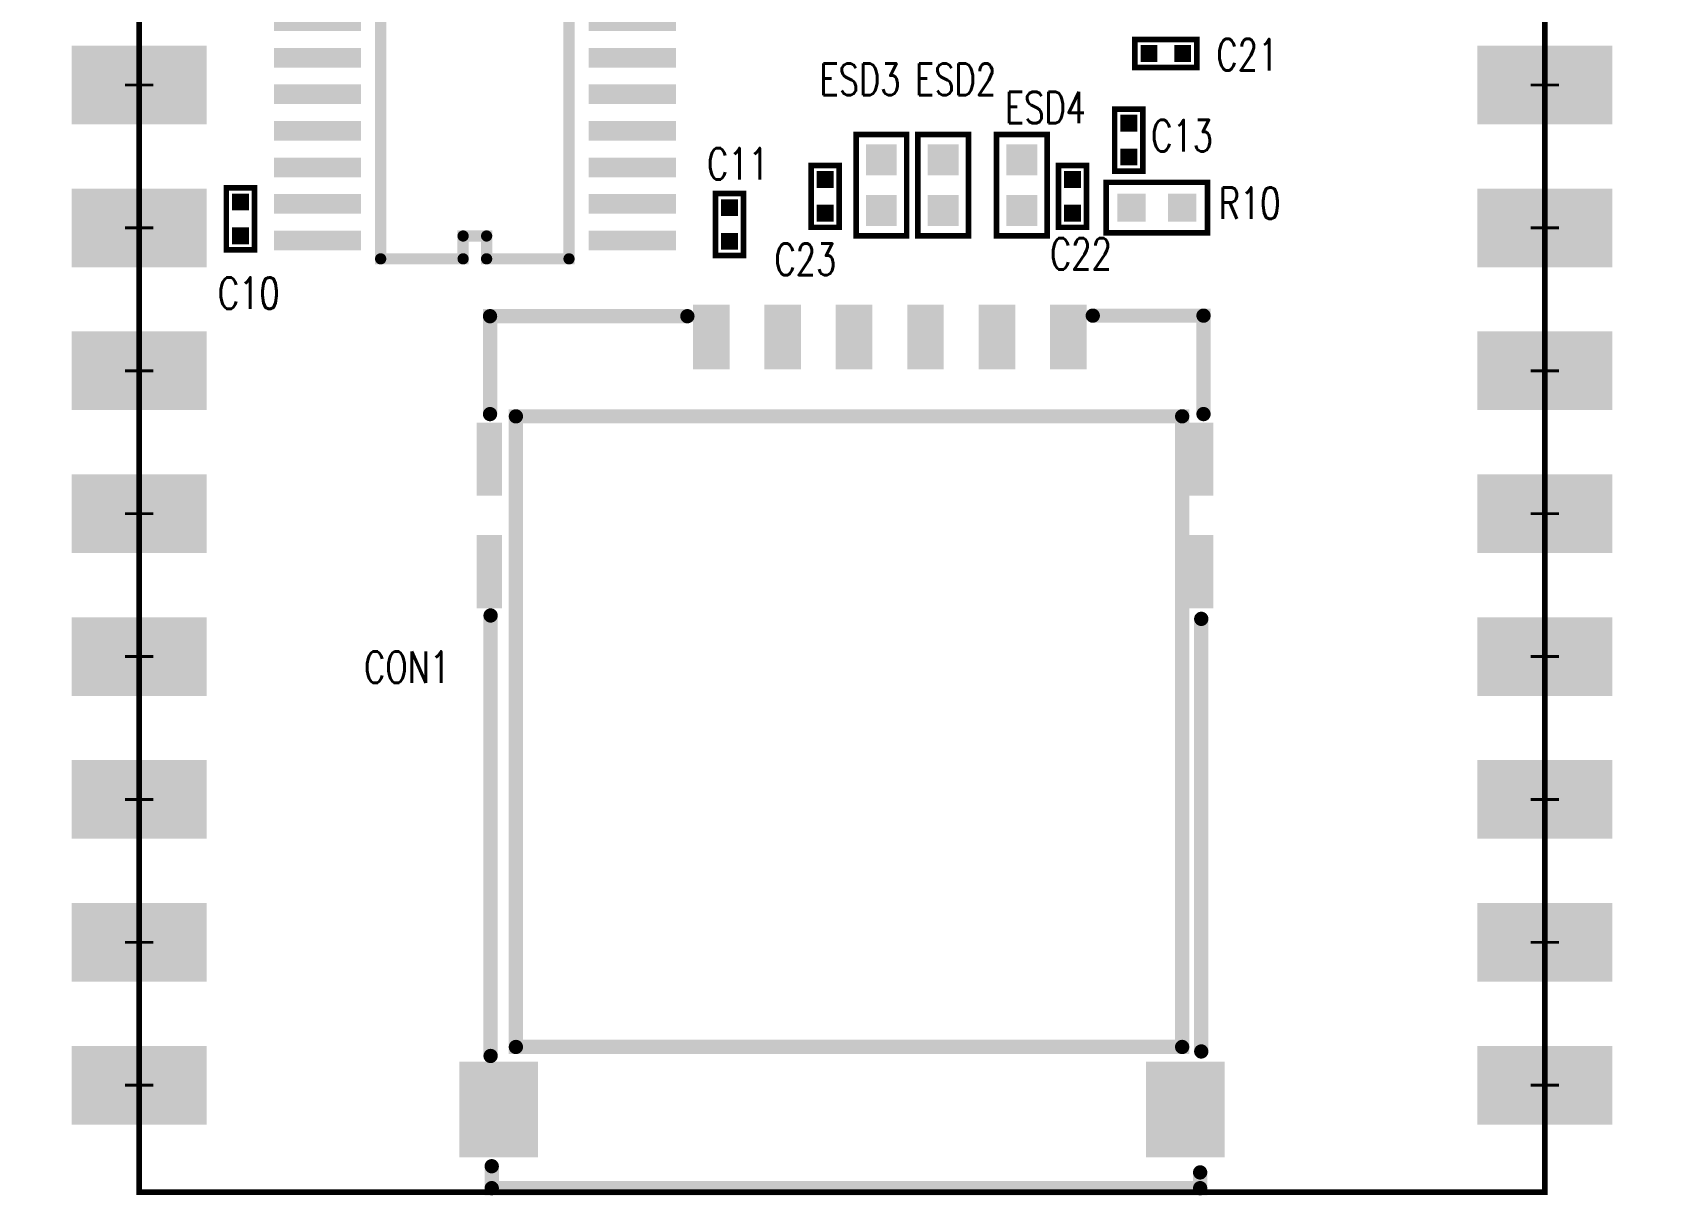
# Model space of a CAD drawing. Extents: x -1.9 to 26.9, y -0.1 to 50.
# Drawn here: x -1.9 to 26.9, y -0.08 to 20.62 of the extents above; entities that cross this region are included whole.
import ezdxf

# ---------------------------------------------------------------- set-up
doc = ezdxf.new("R2010")
doc.units = 0
for name, color, linetype in [('BOARD_CUTOUT_00', 254, 'CONTINUOUS'), ('BOARD_OUTLINE_00', 254, 'CONTINUOUS'), ('DRIL_NPLTE_THRU_01', 176, 'CONTINUOUS'), ('DRIL_NPLTE_THRU_02', 136, 'CONTINUOUS'), ('DRIL_NPLTE_THRU_03', 56, 'CONTINUOUS'), ('DRIL_NPLTE_THRU_04', 16, 'CONTINUOUS'), ('DRIL_PLTE_THRU_01', 176, 'CONTINUOUS'), ('DRIL_PLTE_THRU_02', 136, 'CONTINUOUS'), ('DRIL_PLTE_THRU_03', 56, 'CONTINUOUS'), ('DRIL_PLTE_THRU_04', 16, 'CONTINUOUS'), ('DRIL_SYMBOL', 254, 'CONTINUOUS'), ('PADS_BOT', 1, 'CONTINUOUS'), ('PADS_INNER', 5, 'CONTINUOUS'), ('PADS_TOP', 5, 'CONTINUOUS'), ('PART_NAME_01', 254, 'CONTINUOUS'), ('PART_TOP_2DLINE_01', 254, 'CONTINUOUS'), ('PART_TOP_2DLINE_26', 254, 'CONTINUOUS'), ('PART_TOP_COPPER_26', 254, 'CONTINUOUS')]:
    doc.layers.add(name, color=color, linetype=linetype)
doc.styles.add('W0$1', font='simplex', dxfattribs={"width": 0.75})

# ---------------------------------------------------------------- blocks, each defined once
blk = doc.blocks.new('SMOOTH_0$1')
at = {"const_width": 0.05}
blk.add_lwpolyline([(-0.025, 0, 1), (0.025, 0, 1)], format="xyb", close=True, dxfattribs=at)
blk = doc.blocks.new('BOARD_1')
at = {"layer": 'BOARD_CUTOUT_00', "const_width": 0.1}
for points in [[(5.98, 5.9), (8.63, 5.9), (8.63, 3.5), (5.98, 3.5)], [(22, 5.9), (24.65, 5.9), (24.65, 3.5), (22, 3.5)]]:
    blk.add_lwpolyline(points, close=True, dxfattribs=at)
at = {"layer": 'BOARD_OUTLINE_00', "const_width": 0.1}
blk.add_lwpolyline([(0.35, 7.7), (25.35, 7.7), (25.35, -42.3), (0.35, -42.3)], close=True, dxfattribs=at)
at = {"layer": 'BOARD_CUTOUT_00'}
for p in [(5.98, 5.9), (8.63, 5.9), (22, 5.9), (24.65, 5.9), (5.98, 3.5), (8.63, 3.5), (22, 3.5), (24.65, 3.5)]:
    blk.add_blockref('SMOOTH_0$1', p, dxfattribs=at)
at = {"layer": 'BOARD_OUTLINE_00'}
for p in [(0.35, 7.7), (25.35, 7.7), (0.35, -42.3), (25.35, -42.3)]:
    blk.add_blockref('SMOOTH_0$1', p, dxfattribs=at)
blk = doc.blocks.new('PART_BODY_TOP_2')
at = {"layer": 'PART_TOP_2DLINE_01', "const_width": 0.1}
blk.add_lwpolyline([(-0.55, 0.25), (0.55, 0.25), (0.55, -0.25), (-0.55, -0.25)], close=True, dxfattribs=at)
at = {"layer": 'PART_TOP_2DLINE_01'}
for p in [(-0.55, 0.25), (0.55, 0.25), (-0.55, -0.25), (0.55, -0.25)]:
    blk.add_blockref('SMOOTH_0$1', p, dxfattribs=at)
blk = doc.blocks.new('DRIL_HOLE_0')
blk.add_lwpolyline([(0, 0, 1), (0, 0, 1)], format="xyb", close=True)
blk = doc.blocks.new('PAD_0')
blk.add_lwpolyline([(0, 0, 1), (0, 0, 1)], format="xyb", close=True)
blk = doc.blocks.new('PAD_1')
at = {"const_width": 0.3}
blk.add_lwpolyline([(-0.15, 0), (0.15, 0)], dxfattribs=at)
blk = doc.blocks.new('STK_TOP_5')
at = {"layer": 'DRIL_PLTE_THRU_01'}
blk.add_blockref('DRIL_HOLE_0', (0, 0), dxfattribs=at)
at = {"layer": 'DRIL_PLTE_THRU_02'}
blk.add_blockref('DRIL_HOLE_0', (0, 0), dxfattribs=at)
at = {"layer": 'DRIL_PLTE_THRU_03'}
blk.add_blockref('DRIL_HOLE_0', (0, 0), dxfattribs=at)
at = {"layer": 'DRIL_PLTE_THRU_04'}
blk.add_blockref('DRIL_HOLE_0', (0, 0), dxfattribs=at)
at = {"layer": 'PADS_BOT'}
blk.add_blockref('PAD_0', (0, 0), dxfattribs=at)
at = {"layer": 'PADS_INNER'}
blk.add_blockref('PAD_0', (0, 0), dxfattribs=at)
at = {"layer": 'PADS_TOP'}
blk.add_blockref('PAD_1', (0, 0), dxfattribs=at)
blk = doc.blocks.new('SYM_TOP_2')
for name, p in [('PART_BODY_TOP_2', (0, 0)), ('STK_TOP_5', (-0.3, 0)), ('STK_TOP_5', (0.3, 0))]:
    blk.add_blockref(name, p)
blk = doc.blocks.new('PART_TOP_0')
blk.add_blockref('SYM_TOP_2', (0, 0))
at = {"layer": 'PART_NAME_01', "style": 'W0$1', "width": 0.75}
blk.add_text('C10', height=0.56, rotation=90, dxfattribs=at).set_placement((1.6, -0.4))
blk = doc.blocks.new('PART_TOP_1')
blk.add_blockref('SYM_TOP_2', (0, 0))
at = {"layer": 'PART_NAME_01', "style": 'W0$1', "width": 0.75}
blk.add_text('C11', height=0.56, rotation=90, dxfattribs=at).set_placement((-0.8, -0.4))
blk = doc.blocks.new('PART_TOP_3')
blk.add_blockref('SYM_TOP_2', (0, 0))
at = {"layer": 'PART_NAME_01', "style": 'W0$1', "width": 0.75}
blk.add_text('C13', height=0.56, rotation=270, dxfattribs=at).set_placement((-0.2, -0.4))
blk = doc.blocks.new('PART_TOP_10')
blk.add_blockref('SYM_TOP_2', (0, 0))
at = {"layer": 'PART_NAME_01', "style": 'W0$1', "width": 0.75}
blk.add_text('C22', height=0.56, rotation=270, dxfattribs=at).set_placement((-1.3, 0.4))
blk = doc.blocks.new('PART_TOP_11')
blk.add_blockref('SYM_TOP_2', (0, 0))
at = {"layer": 'PART_NAME_01', "style": 'W0$1', "width": 0.75}
blk.add_text('C23', height=0.56, rotation=270, dxfattribs=at).set_placement((-1.4, 0.9))
blk = doc.blocks.new('SMOOTH_0$254')
at = {"const_width": 0.127}
blk.add_lwpolyline([(-0.0635, 0, 1), (0.0635, 0, 1)], format="xyb", close=True, dxfattribs=at)
blk = doc.blocks.new('PART_BODY_TOP_4')
at = {"layer": 'PART_TOP_2DLINE_26', "const_width": 0.254}
for points in [[(-0.38, 4.46), (-0.38, 6.43), (1.37, 6.43)], [(5.01, 6.39), (12.7, 6.39)], [(14.85, 6.37), (15.13, 6.37), (15.13, -6.23), (14.74, -6.23)], [(-0.37, -2.75), (-0.37, -6.26), (1.37, -6.26)], [(12.78, -6.25), (4.95, -6.25)]]:
    blk.add_lwpolyline(points, dxfattribs=at)
at = {"layer": 'PART_TOP_COPPER_26', "const_width": 0.254}
blk.add_lwpolyline([(1.41, 6.05), (12.62, 6.05), (12.62, -5.8), (1.41, -5.8)], close=True, dxfattribs=at)
at = {"layer": 'PART_TOP_2DLINE_26'}
for p in [(-0.38, 6.43), (1.37, 6.43), (5.01, 6.39), (12.7, 6.39), (14.85, 6.37), (15.13, 6.37), (-0.38, 4.46), (-0.37, -2.75), (-0.37, -6.26), (1.37, -6.26), (4.95, -6.25), (12.78, -6.25), (14.74, -6.23), (15.13, -6.23)]:
    blk.add_blockref('SMOOTH_0$254', p, dxfattribs=at)
at = {"layer": 'PART_TOP_COPPER_26'}
for p in [(1.41, 6.05), (12.62, 6.05), (1.41, -5.8), (12.62, -5.8)]:
    blk.add_blockref('SMOOTH_0$254', p, dxfattribs=at)
blk = doc.blocks.new('PAD_3')
at = {"const_width": 0.65}
blk.add_lwpolyline([(-0.575, 0), (0.575, 0)], dxfattribs=at)
blk = doc.blocks.new('STK_TOP_7')
at = {"layer": 'DRIL_NPLTE_THRU_01'}
blk.add_blockref('DRIL_HOLE_0', (0, 0), dxfattribs=at)
at = {"layer": 'DRIL_NPLTE_THRU_02'}
blk.add_blockref('DRIL_HOLE_0', (0, 0), dxfattribs=at)
at = {"layer": 'DRIL_NPLTE_THRU_03'}
blk.add_blockref('DRIL_HOLE_0', (0, 0), dxfattribs=at)
at = {"layer": 'DRIL_NPLTE_THRU_04'}
blk.add_blockref('DRIL_HOLE_0', (0, 0), dxfattribs=at)
at = {"layer": 'PADS_BOT'}
blk.add_blockref('PAD_0', (0, 0), dxfattribs=at)
at = {"layer": 'PADS_INNER'}
blk.add_blockref('PAD_0', (0, 0), dxfattribs=at)
at = {"layer": 'PADS_TOP'}
blk.add_blockref('PAD_3', (0, 0), dxfattribs=at)
blk = doc.blocks.new('PAD_4')
at = {"const_width": 0.45}
blk.add_lwpolyline([(-0.65, 0), (0.65, 0)], dxfattribs=at)
blk = doc.blocks.new('STK_TOP_8')
at = {"layer": 'DRIL_NPLTE_THRU_01'}
blk.add_blockref('DRIL_HOLE_0', (0, 0), dxfattribs=at)
at = {"layer": 'DRIL_NPLTE_THRU_02'}
blk.add_blockref('DRIL_HOLE_0', (0, 0), dxfattribs=at)
at = {"layer": 'DRIL_NPLTE_THRU_03'}
blk.add_blockref('DRIL_HOLE_0', (0, 0), dxfattribs=at)
at = {"layer": 'DRIL_NPLTE_THRU_04'}
blk.add_blockref('DRIL_HOLE_0', (0, 0), dxfattribs=at)
at = {"layer": 'PADS_BOT'}
blk.add_blockref('PAD_0', (0, 0), dxfattribs=at)
at = {"layer": 'PADS_INNER'}
blk.add_blockref('PAD_0', (0, 0), dxfattribs=at)
at = {"layer": 'PADS_TOP'}
blk.add_blockref('PAD_4', (0, 0), dxfattribs=at)
blk = doc.blocks.new('PAD_5')
at = {"const_width": 1.4}
blk.add_lwpolyline([(-0.85, 0), (0.85, 0)], dxfattribs=at)
blk = doc.blocks.new('STK_TOP_9')
at = {"layer": 'DRIL_NPLTE_THRU_01'}
blk.add_blockref('DRIL_HOLE_0', (0, 0), dxfattribs=at)
at = {"layer": 'DRIL_NPLTE_THRU_02'}
blk.add_blockref('DRIL_HOLE_0', (0, 0), dxfattribs=at)
at = {"layer": 'DRIL_NPLTE_THRU_03'}
blk.add_blockref('DRIL_HOLE_0', (0, 0), dxfattribs=at)
at = {"layer": 'DRIL_NPLTE_THRU_04'}
blk.add_blockref('DRIL_HOLE_0', (0, 0), dxfattribs=at)
at = {"layer": 'PADS_BOT'}
blk.add_blockref('PAD_0', (0, 0), dxfattribs=at)
at = {"layer": 'PADS_INNER'}
blk.add_blockref('PAD_0', (0, 0), dxfattribs=at)
at = {"layer": 'PADS_TOP'}
blk.add_blockref('PAD_5', (0, 0), dxfattribs=at)
blk = doc.blocks.new('SYM_TOP_4')
for name, p in [('STK_TOP_9', (13.73, 6.105)), ('PART_BODY_TOP_4', (0, 0)), ('STK_TOP_8', (2.17, 6.38)), ('STK_TOP_8', (4.17, 6.38)), ('STK_TOP_7', (0, 4.025)), ('STK_TOP_7', (0, 2.755)), ('STK_TOP_7', (0, 1.485)), ('STK_TOP_7', (0, 0.215)), ('STK_TOP_7', (0, -1.055)), ('STK_TOP_7', (0, -2.325)), ('STK_TOP_9', (13.73, -6.105)), ('STK_TOP_8', (2.17, -6.27)), ('STK_TOP_8', (4.17, -6.27))]:
    blk.add_blockref(name, p)
blk = doc.blocks.new('PART_TOP_21')
blk.add_blockref('SYM_TOP_4', (0, 0))
at = {"layer": 'PART_NAME_01', "style": 'W0$1', "width": 0.75}
blk.add_text('CON1', height=0.56, rotation=90, dxfattribs=at).set_placement((6.15, -8.5))
blk = doc.blocks.new('PART_BODY_TOP_5')
at = {"layer": 'PART_TOP_2DLINE_01', "const_width": 0.1}
blk.add_lwpolyline([(-0.9, 0.45), (0.9, 0.45), (0.9, -0.45), (-0.9, -0.45)], close=True, dxfattribs=at)
at = {"layer": 'PART_TOP_2DLINE_01'}
for p in [(-0.9, 0.45), (0.9, 0.45), (-0.9, -0.45), (0.9, -0.45)]:
    blk.add_blockref('SMOOTH_0$1', p, dxfattribs=at)
blk = doc.blocks.new('PAD_6')
at = {"const_width": 0.55}
blk.add_lwpolyline([(-0.275, 0), (0.275, 0)], dxfattribs=at)
blk = doc.blocks.new('STK_TOP_10')
at = {"layer": 'DRIL_PLTE_THRU_01'}
blk.add_blockref('DRIL_HOLE_0', (0, 0), dxfattribs=at)
at = {"layer": 'DRIL_PLTE_THRU_02'}
blk.add_blockref('DRIL_HOLE_0', (0, 0), dxfattribs=at)
at = {"layer": 'DRIL_PLTE_THRU_03'}
blk.add_blockref('DRIL_HOLE_0', (0, 0), dxfattribs=at)
at = {"layer": 'DRIL_PLTE_THRU_04'}
blk.add_blockref('DRIL_HOLE_0', (0, 0), dxfattribs=at)
at = {"layer": 'PADS_BOT'}
blk.add_blockref('PAD_0', (0, 0), dxfattribs=at)
at = {"layer": 'PADS_INNER'}
blk.add_blockref('PAD_0', (0, 0), dxfattribs=at)
at = {"layer": 'PADS_TOP'}
blk.add_blockref('PAD_6', (0, 0), dxfattribs=at)
blk = doc.blocks.new('SYM_TOP_5')
for name, p in [('PART_BODY_TOP_5', (0, 0)), ('STK_TOP_10', (-0.45, 0)), ('STK_TOP_10', (0.45, 0))]:
    blk.add_blockref(name, p)
blk = doc.blocks.new('PART_TOP_23')
blk.add_blockref('SYM_TOP_5', (0, 0))
at = {"layer": 'PART_NAME_01', "style": 'W0$1', "width": 0.75}
blk.add_text('ESD2', height=0.56, rotation=90, dxfattribs=at).set_placement((-1.6, -0.5))
blk = doc.blocks.new('PART_TOP_24')
blk.add_blockref('SYM_TOP_5', (0, 0))
at = {"layer": 'PART_NAME_01', "style": 'W0$1', "width": 0.75}
blk.add_text('ESD3', height=0.56, rotation=90, dxfattribs=at).set_placement((-1.6, -1.1))
blk = doc.blocks.new('PART_TOP_25')
blk.add_blockref('SYM_TOP_5', (0, 0))
at = {"layer": 'PART_NAME_01', "style": 'W0$1', "width": 0.75}
blk.add_text('ESD4', height=0.56, rotation=90, dxfattribs=at).set_placement((-1.1, -0.3))
blk = doc.blocks.new('DRIL_SYMBOL_1')
at = {"layer": 'DRIL_SYMBOL', "const_width": 0.0508}
for points in [[(-0.254, 0), (0.254, 0)], [(0, -0.254), (0, 0.254)]]:
    blk.add_lwpolyline(points, dxfattribs=at)
blk = doc.blocks.new('DRIL_HOLE_1')
at = {"const_width": 0.5}
blk.add_lwpolyline([(-0.25, 0, 1), (0.25, 0, 1)], format="xyb", close=True, dxfattribs=at)
blk.add_blockref('DRIL_SYMBOL_1', (0, 0))
blk = doc.blocks.new('PAD_7')
at = {"const_width": 1.4}
blk.add_lwpolyline([(-0.7, 0), (0.7, 0)], dxfattribs=at)
blk = doc.blocks.new('PAD_8')
at = {"const_width": 1.4}
blk.add_lwpolyline([(-1.2, 0), (1.2, 0)], dxfattribs=at)
blk = doc.blocks.new('STK_TOP_69')
at = {"layer": 'DRIL_PLTE_THRU_01'}
blk.add_blockref('DRIL_HOLE_1', (0, 0), dxfattribs=at)
at = {"layer": 'DRIL_PLTE_THRU_02'}
blk.add_blockref('DRIL_HOLE_1', (0, 0), dxfattribs=at)
at = {"layer": 'DRIL_PLTE_THRU_03'}
blk.add_blockref('DRIL_HOLE_1', (0, 0), dxfattribs=at)
at = {"layer": 'DRIL_PLTE_THRU_04'}
blk.add_blockref('DRIL_HOLE_1', (0, 0), dxfattribs=at)
at = {"layer": 'PADS_BOT', "rotation": 90}
blk.add_blockref('PAD_8', (0, 0), dxfattribs=at)
at = {"layer": 'PADS_INNER'}
blk.add_blockref('PAD_7', (0, 0), dxfattribs=at)
at = {"layer": 'PADS_TOP'}
blk.add_blockref('PAD_7', (0, 0), dxfattribs=at)
blk = doc.blocks.new('SYM_TOP_7')
for p in [(0, 0), (2.54, 0), (5.08, 0), (7.62, 0), (10.16, 0), (12.7, 0), (15.24, 0), (17.78, 0), (20.32, 0), (22.86, 0), (25.4, 0), (27.94, 0), (30.48, 0), (33.02, 0), (35.56, 0), (38.1, 0)]:
    blk.add_blockref('STK_TOP_69', p)
blk = doc.blocks.new('PART_TOP_26')
blk.add_blockref('SYM_TOP_7', (0, 0))
at = {"layer": 'PART_NAME_01', "style": 'W0$1', "width": 0.75}
blk.add_text('J2', height=0.56, rotation=90, dxfattribs=at).set_placement((-1, 0.2))
blk = doc.blocks.new('PART_TOP_27')
blk.add_blockref('SYM_TOP_7', (0, 0))
at = {"layer": 'PART_NAME_01', "style": 'W0$1', "width": 0.75}
blk.add_text('J3', height=0.56, rotation=90, dxfattribs=at).set_placement((-1.1, -1))
blk = doc.blocks.new('PART_BODY_TOP_9')
at = {"layer": 'PART_TOP_2DLINE_01', "const_width": 0.1}
blk.add_lwpolyline([(-0.9, 0.45), (0.9, 0.45), (0.9, -0.45), (-0.9, -0.45)], close=True, dxfattribs=at)
at = {"layer": 'PART_TOP_2DLINE_01'}
for p in [(-0.9, 0.45), (0.9, 0.45), (-0.9, -0.45), (0.9, -0.45)]:
    blk.add_blockref('SMOOTH_0$1', p, dxfattribs=at)
blk = doc.blocks.new('PAD_2')
at = {"const_width": 0.5}
blk.add_lwpolyline([(-0.25, 0), (0.25, 0)], dxfattribs=at)
blk = doc.blocks.new('STK_TOP_6')
at = {"layer": 'DRIL_PLTE_THRU_01'}
blk.add_blockref('DRIL_HOLE_0', (0, 0), dxfattribs=at)
at = {"layer": 'DRIL_PLTE_THRU_02'}
blk.add_blockref('DRIL_HOLE_0', (0, 0), dxfattribs=at)
at = {"layer": 'DRIL_PLTE_THRU_03'}
blk.add_blockref('DRIL_HOLE_0', (0, 0), dxfattribs=at)
at = {"layer": 'DRIL_PLTE_THRU_04'}
blk.add_blockref('DRIL_HOLE_0', (0, 0), dxfattribs=at)
at = {"layer": 'PADS_BOT'}
blk.add_blockref('PAD_0', (0, 0), dxfattribs=at)
at = {"layer": 'PADS_INNER'}
blk.add_blockref('PAD_0', (0, 0), dxfattribs=at)
at = {"layer": 'PADS_TOP'}
blk.add_blockref('PAD_2', (0, 0), dxfattribs=at)
blk = doc.blocks.new('SYM_TOP_9')
for name, p in [('PART_BODY_TOP_9', (0, 0)), ('STK_TOP_6', (-0.45, 0)), ('STK_TOP_6', (0.45, 0))]:
    blk.add_blockref(name, p)
blk = doc.blocks.new('PART_TOP_31')
blk.add_blockref('SYM_TOP_9', (0, 0))
at = {"layer": 'PART_NAME_01', "style": 'W0$1', "width": 0.75}
blk.add_text('R10', height=0.56, rotation=180, dxfattribs=at).set_placement((-1.1, 0.2))
blk = doc.blocks.new('SMOOTH_0$2')
at = {"const_width": 0.1}
blk.add_lwpolyline([(-0.05, 0, 1), (0.05, 0, 1)], format="xyb", close=True, dxfattribs=at)
blk = doc.blocks.new('PART_BODY_TOP_11')
at = {"layer": 'PART_TOP_2DLINE_26', "const_width": 0.2}
blk.add_lwpolyline([(-1.675, 3.25), (-0.209, 3.25), (-0.209, 2.844), (0.209, 2.844), (0.209, 3.25), (1.675, 3.25), (1.675, -3.25), (-1.675, -3.25)], close=True, dxfattribs=at)
at = {"layer": 'PART_TOP_2DLINE_26'}
for p in [(-1.675, 3.25), (-0.209, 3.25), (0.209, 3.25), (1.675, 3.25), (-0.209, 2.844), (0.209, 2.844), (-1.675, -3.25), (1.675, -3.25)]:
    blk.add_blockref('SMOOTH_0$2', p, dxfattribs=at)
blk = doc.blocks.new('PAD_11')
at = {"const_width": 0.35}
blk.add_lwpolyline([(-0.775, 0), (0.775, 0)], dxfattribs=at)
blk = doc.blocks.new('STK_TOP_59')
at = {"layer": 'DRIL_NPLTE_THRU_01'}
blk.add_blockref('DRIL_HOLE_0', (0, 0), dxfattribs=at)
at = {"layer": 'DRIL_NPLTE_THRU_02'}
blk.add_blockref('DRIL_HOLE_0', (0, 0), dxfattribs=at)
at = {"layer": 'DRIL_NPLTE_THRU_03'}
blk.add_blockref('DRIL_HOLE_0', (0, 0), dxfattribs=at)
at = {"layer": 'DRIL_NPLTE_THRU_04'}
blk.add_blockref('DRIL_HOLE_0', (0, 0), dxfattribs=at)
at = {"layer": 'PADS_BOT'}
blk.add_blockref('PAD_0', (0, 0), dxfattribs=at)
at = {"layer": 'PADS_INNER'}
blk.add_blockref('PAD_0', (0, 0), dxfattribs=at)
at = {"layer": 'PADS_TOP'}
blk.add_blockref('PAD_11', (0, 0), dxfattribs=at)
blk = doc.blocks.new('SYM_TOP_11')
for name, p in [('PART_BODY_TOP_11', (0, 0)), ('STK_TOP_59', (-2.8, 2.925)), ('STK_TOP_59', (2.8, 2.925)), ('STK_TOP_59', (-2.8, 2.275)), ('STK_TOP_59', (2.8, 2.275)), ('STK_TOP_59', (-2.8, 1.625)), ('STK_TOP_59', (2.8, 1.625)), ('STK_TOP_59', (-2.8, 0.975)), ('STK_TOP_59', (2.8, 0.975)), ('STK_TOP_59', (-2.8, 0.325)), ('STK_TOP_59', (2.8, 0.325)), ('STK_TOP_59', (-2.8, -0.325)), ('STK_TOP_59', (2.8, -0.325)), ('STK_TOP_59', (-2.8, -0.975)), ('STK_TOP_59', (2.8, -0.975)), ('STK_TOP_59', (-2.8, -1.625)), ('STK_TOP_59', (2.8, -1.625)), ('STK_TOP_59', (-2.8, -2.275)), ('STK_TOP_59', (2.8, -2.275)), ('STK_TOP_59', (-2.8, -2.925)), ('STK_TOP_59', (2.8, -2.925))]:
    blk.add_blockref(name, p)
blk = doc.blocks.new('PART_TOP_45')
blk.add_blockref('SYM_TOP_11', (0, 0))
at = {"layer": 'PART_NAME_01', "style": 'W0$1', "width": 0.75}
blk.add_text('U3', height=0.56, rotation=180, dxfattribs=at).set_placement((0.47, -3.66))
blk = doc.blocks.new('PART_TOP_51')
blk.add_blockref('SYM_TOP_2', (0, 0))
at = {"layer": 'PART_NAME_01', "style": 'W0$1', "width": 0.75}
blk.add_text('C21', height=0.56, rotation=180, dxfattribs=at).set_placement((-0.9, 0.3))

msp = doc.modelspace()

# ---------------------------------------------------------------- block references
msp.add_blockref('BOARD_1', (-0.35, 42.3))
for name, p, rotation in [('PART_TOP_26', (0, 40), 270), ('PART_TOP_27', (25, 40), 270), ('PART_TOP_45', (5.97, 19.84), 180), ('PART_TOP_51', (18.26, 20.24), 180), ('PART_TOP_24', (13.2, 17.9), 270), ('PART_TOP_23', (14.3, 17.9), 270), ('PART_TOP_25', (15.7, 17.9), 270), ('PART_TOP_3', (17.6, 18.7), 90), ('PART_TOP_1', (10.5, 17.2), 270), ('PART_TOP_11', (12.2, 17.7), 90), ('PART_TOP_10', (16.6, 17.7), 90), ('PART_TOP_0', (1.8, 17.3), 270), ('PART_TOP_31', (18.1, 17.5), 180), ('PART_TOP_21', (12.5, 15.2), 270)]:
    msp.add_blockref(name, p, dxfattribs=dict(rotation=rotation))

doc.saveas('drawing.dxf')
